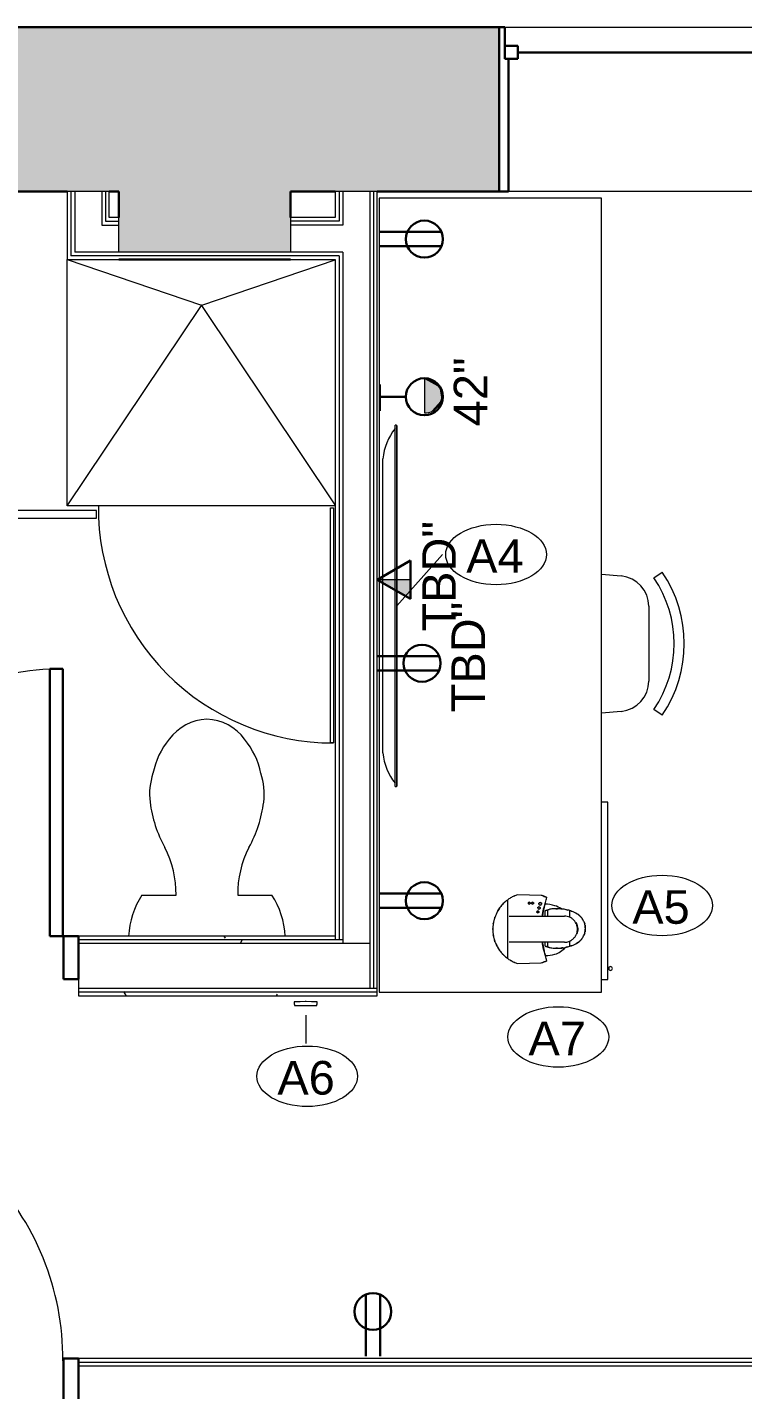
# Model space of a CAD drawing. Header units: inches. Extents: x -1176 to 1482, y -2527 to 978.
# Drawn here: x 876.9 to 972.7, y 406.5 to 589 of the extents above; entities that cross this region are included whole.
import ezdxf

# ---------------------------------------------------------------- set-up
doc = ezdxf.new("R2010")
doc.units = ezdxf.units.IN
doc.header["$MEASUREMENT"] = 0
for name, color, linetype, lineweight in [('A-ANNO-NOTE', 131, 'Continuous', 40), ('A-DETL-GENF', 92, 'Continuous', 9), ('A-DOOR', 31, 'Continuous', 18), ('A-DOOR-FRAM', 31, 'Continuous', 30), ('A-GLAZ', 151, 'Continuous', 18), ('A-GLAZ-CURT', 52, 'Continuous', 9), ('A-WALL', 113, 'Continuous', 18), ('A-WALL-PATT', 111, 'Continuous', 18), ('I-FURN', 30, 'Continuous', 9), ('I-WALL', 2, 'Continuous', 18), ('P-SANR-FIXT', 6, 'Continuous', 9), ('Q-CASE', 31, 'Continuous', 9), ('Q-SPCQ', 91, 'Continuous', 9), ('Q-SPCQ-IDEN', 132, 'Continuous', 9)]:
    doc.layers.add(name, color=color, linetype=linetype, lineweight=lineweight)
doc.styles.add('Arial', font='arial.ttf', dxfattribs={"height": 4.5})
doc.styles.add('Swis721 Lt BT', font='swissl.ttf', dxfattribs={"height": 4.5})
pattern_1 = [(0, (0, 0), (15.36, 3.84), [0.634, -10.886, 0.634, -10.886, -61.44]), (0, (0, 0), (15.36, 3.84), [-23.04, 0.634, -22.406, 0.634, -10.886, -26.88]), (0, (0, 0), (15.36, 3.84), [-57.6, 0.634, -7.046, 0.634, -18.566]), (120, (5.76, 1.92), (-11.005538, 11.38215), [0.634, -10.886, 0.634, -10.886, -61.44]), (120, (5.76, 1.92), (-11.005538, 11.38215), [-23.04, 0.634, -22.406, 0.634, -10.886, -26.88]), (120, (5.76, 1.92), (-11.005538, 11.38215), [-57.6, 0.634, -7.046, 0.634, -18.566]), (240, (7.68, 9.6), (-4.354462, -15.22215), [0.634, -10.886, 0.634, -10.886, -61.44]), (240, (7.68, 9.6), (-4.354462, -15.22215), [-23.04, 0.634, -22.406, 0.634, -10.886, -26.88]), (240, (7.68, 9.6), (-4.354462, -15.22215), [-57.6, 0.634, -7.046, 0.634, -18.566])]

# ---------------------------------------------------------------- blocks, each defined once
blk = doc.blocks.new('Double Hung - side window 4_ X 6_ 3_ H-6086068-3rd Floor Power _ Signal')
at = {"layer": 'A-GLAZ', "color": 8, "lineweight": 30}
for p, q in [((-18.75, 11), (-18, 11)), ((-18, 6.75), (-18, 11)), ((18, 6.75), (18, 11)), ((18.75, 11), (18, 11)), ((-18, 8.5), (-18, 6.75)), ((-18, 8.5), (-16.25, 8.5)), ((-16.25, 8.5), (-16.25, 6.75)), ((-16.25, 7.625), (16.25, 7.625)), ((16.25, 8.5), (16.25, 6.75)), ((18, 8.5), (16.25, 8.5)), ((18, 8.5), (18, 6.75)), ((-18, 6.75), (-16.25, 6.75)), ((-18, 6.75), (-17.5, 6.75)), ((-17.5, -11), (-17.5, 6.75)), ((18, 6.75), (16.25, 6.75)), ((17.5, 6.75), (18, 6.75)), ((17.5, 6.75), (17.5, -11)), ((-17.5, -11), (-18.75, -11)), ((17.5, -11), (18.75, -11))]:
    blk.add_line(p, q, dxfattribs=at)
blk = doc.blocks.new('Single Flush - D2 3_ X 8_-8439575-3rd Floor Power _ Signal')
at = {"layer": 'A-DOOR', "lineweight": 30}
for p, q in [((16.15625, 39.8125), (16.15625, 4)), ((17.90625, 39.8125), (16.15625, 39.8125)), ((17.90625, 4), (17.90625, 39.8125)), ((16.15625, 4), (17.90625, 4))]:
    blk.add_line(p, q, dxfattribs=at)
at = {"layer": 'A-DOOR', "lineweight": 9}
blk.add_arc((17.90625, 4), 35.8125, 90, 180.5, dxfattribs=at)
at = {"layer": 'A-DOOR-FRAM'}
for p, q in [((-20, -1.75), (-20, 4)), ((-20, 4), (-18, 4)), ((-18, -1.75), (-18, 4)), ((18.000004, -1.75), (18.000004, 4)), ((18.000004, 4), (20.000004, 4)), ((20.000004, -1.75), (20.000004, 4)), ((-20, -1.75), (-18, -1.75)), ((18.000004, -1.75), (20.000004, -1.75))]:
    blk.add_line(p, q, dxfattribs=at)
blk = doc.blocks.new('P-Toilet-Floor-3D - Floor Mount-7330915-3rd Floor Power _ Signal')
at = {"layer": 'P-SANR-FIXT'}
for p, q in [((-8.7, 8.31), (-4.13, 8.31)), ((4.13, 8.31), (8.7, 8.31))]:
    blk.add_line(p, q, dxfattribs=at)
for centre, radius, start, end in [((0.18, 25.42), 6.45, 91.5969, 144.1622), ((-0.18, 25.42), 6.45, 35.8378, 88.4031), ((2.68, 22.72), 10.08, 140.0681, 169.0843), ((-2.68, 22.72), 10.08, 10.9157, 39.9319), ((0.88, 21.86), 8.56, 161.1064, 187.2133), ((-0.88, 21.86), 8.56, 352.7867, 18.8936), ((9.41, 22.94), 17.16, 187.2133, 208.7603), ((-9.41, 22.94), 17.16, 331.2397, 352.7867), ((-17.85, 8.46), 13.72, 359.3911, 27.0003), ((17.85, 8.46), 13.72, 152.9997, 180.6089), ((0.69, 2.25), 11.19, 147.1473, 177.0796), ((-0.69, 2.25), 11.19, 2.9204, 32.8527)]:
    blk.add_arc(centre, radius, start, end, dxfattribs=at)
blk = doc.blocks.new('A-Flat_Screen_TV - OLED 55BGP 55_-4747240-3rd Floor Power _ Signal')
at = {"layer": 'Q-SPCQ'}
for p, q in [((-24.2, 0.19), (24.2, 0.19)), ((-24.2, 0.19), (-24.2, 0)), ((24.2, 0), (-24.2, 0)), ((-24.14, 0), (-24.14, -0.06)), ((-19.7, 1.81), (19.7, 1.81)), ((24.14, -0.06), (24.14, 0)), ((24.2, 0), (24.2, 0.19)), ((24.14, -0.06), (-24.14, -0.06))]:
    blk.add_line(p, q, dxfattribs=at)
for centre, start, end in [((-19.1, -5.58), 94.6372, 128.9656), ((19.1, -5.58), 51.0344, 85.3628)]:
    blk.add_arc(centre, 7.41, start, end, dxfattribs=at)
blk = doc.blocks.new('F-Chairs - Side 01-V30-3rd Floor Power _ Signal')
at = {"layer": 'I-FURN'}
for p, q in [((-9.07, 9.03), (-9.29, 11.66)), ((9.29, 11.66), (9.07, 9.03)), ((-9.57, 3.52), (-8.8, 4.64)), ((5.02, 5.32), (-5.02, 5.32)), ((8.8, 4.64), (9.57, 3.52))]:
    blk.add_line(p, q, dxfattribs=at)
for centre, radius, start, end in [((-5.02, 9.38), 4.06, 184.9697, 270), ((5.02, 9.38), 4.06, 270, 355.0303), ((0, 17.51), 15.59, 235.6197, 304.3803), ((0, 17.51), 16.94, 235.6197, 304.3803)]:
    blk.add_arc(centre, radius, start, end, dxfattribs=at)
blk = doc.blocks.new('Single Flush - D1 3_ X 8_-8250001-3rd Floor Power _ Signal')
at = {"layer": 'A-DOOR', "lineweight": 30}
for p, q in [((16.15625, -2.8125), (17.90625, -2.8125)), ((16.15625, -38.625), (16.15625, -2.8125)), ((17.90625, -2.8125), (17.90625, -38.625)), ((17.90625, -38.625), (16.15625, -38.625))]:
    blk.add_line(p, q, dxfattribs=at)
at = {"layer": 'A-DOOR', "lineweight": 9}
blk.add_arc((17.90625, -2.8125), 35.8125, 179.5, 270, dxfattribs=at)
at = {"layer": 'A-DOOR-FRAM'}
for p, q in [((-20, 2.9375), (-20, -2.8125)), ((-20, 2.9375), (-18, 2.9375)), ((-18, 2.9375), (-18, -2.8125)), ((18.000004, 2.9375), (18.000004, -2.8125)), ((18.000004, 2.9375), (20.000004, 2.9375)), ((20.000004, 2.9375), (20.000004, -2.8125)), ((-20, -2.8125), (-18, -2.8125)), ((18.000004, -2.8125), (20.000004, -2.8125))]:
    blk.add_line(p, q, dxfattribs=at)
blk = doc.blocks.new('Desk59 - Desk-7130532-3rd Floor Power _ Signal')
at = {"layer": 'Q-CASE'}
for p, q in [((2370.76, 478.31), (2264.41, 478.31)), ((2264.41, 478.31), (2264.41, 448.5)), ((2370.76, 448.5), (2370.76, 478.31)), ((2264.41, 448.5), (2370.76, 448.5))]:
    blk.add_line(p, q, dxfattribs=at)
blk = doc.blocks.new('A-UC Refrigerator - A-UC Refrigerator-V52-3rd Floor Power _ Signal')
at = {"layer": 'Q-SPCQ'}
for p, q in [((-11.87, -16.92), (-11.87, -17.75)), ((-11.87, -17.75), (11.88, -17.75)), ((-10.5, -17.75), (-10.5, -17.91)), ((-10.5, -17.75), (-10.5, -17.91)), ((-10.25, -17.93), (-10.25, -17.75)), ((-10.25, -17.93), (-10.25, -17.75)), ((11.88, -17.75), (11.88, -16.92))]:
    blk.add_line(p, q, dxfattribs=at)
for start, end in [(90, 270), (270, 90)]:
    blk.add_arc((-10.39, -18.13), 0.25, start, end, dxfattribs=at)
blk = doc.blocks.new('HVAC_Other_LK-Systems_Room-Thermostat-S1-Dti-24V-NO - Room Thermostat S1 Dti 24V NO-V57-3rd Floor Power _ Signal')
at = {"layer": 'A-DETL-GENF'}
for p, q in [((-1.55, 0.12), (-1.55, -0.05)), ((-1.48, 0.12), (-1.55, 0.12)), ((-1.48, 0.12), (-1.55, 0.12)), ((-1.55, 0.12), (-1.55, -0.23)), ((-1.48, 0.28), (-1.48, 0.12)), ((1.48, 0.28), (-1.48, 0.28)), ((1.48, 0.28), (-1.48, 0.28)), ((-1.48, 0.28), (-1.48, 0.12)), ((1.48, 0.12), (1.48, 0.28)), ((1.48, 0.12), (1.48, 0.28)), ((1.55, 0.12), (1.48, 0.12)), ((1.55, 0.12), (1.48, 0.12)), ((1.55, -0.23), (1.55, 0.12)), ((1.55, -0.23), (1.55, 0.12)), ((-1.55, -0.05), (-1.55, -0.23)), ((-1.55, -0.23), (-0.76, -0.25)), ((-1.55, -0.23), (-0.76, -0.25)), ((-0.76, -0.25), (0, -0.26)), ((-0.76, -0.25), (-0.06, -0.26)), ((-0.06, -0.26), (-0.06, -0.3)), ((-0.06, -0.3), (0.06, -0.3)), ((-0.06, -0.3), (0.06, -0.3)), ((0, -0.26), (0.76, -0.25)), ((0.06, -0.26), (0.76, -0.25)), ((0.06, -0.3), (0.06, -0.26)), ((0.06, -0.3), (0.06, -0.26)), ((0.76, -0.25), (1.55, -0.23)), ((0.76, -0.25), (1.55, -0.23))]:
    blk.add_line(p, q, dxfattribs=at)
blk = doc.blocks.new('System Panel - Glazed-7340334-3rd Floor Power _ Signal')
at = {"layer": 'A-GLAZ-CURT', "lineweight": 18}
for p, q in [((27.46875, -0.75), (-27.46875, -0.75)), ((-27.46875, -0.75), (-27.46875, -1.75)), ((-27.46875, -1.75), (27.46875, -1.75)), ((27.46875, -1.75), (27.46875, -0.75))]:
    blk.add_line(p, q, dxfattribs=at)
blk = doc.blocks.new('CW-Single Glass Door - Type 1-7840970-3rd Floor Power _ Signal')
at = {"layer": 'A-DOOR'}
for p, q in [((-15.75, 31.875), (-15.375, 31.875)), ((-15.75, 0.375), (-15.75, 31.875)), ((-15.375, 31.875), (-15.375, 0.375)), ((-15.375, 0.375), (-15.75, 0.375))]:
    blk.add_line(p, q, dxfattribs=at)
at = {"layer": 'A-DOOR', "lineweight": 9}
blk.add_arc((-15.75, 0.375), 31.5, 359.5, 90, dxfattribs=at)
blk = doc.blocks.new('Keurig_Coffee_Maker_18764 - Keurig_Coffee_Maker_18764-7512143-3rd Floor Power _ Signal')
at = {"layer": 'Q-SPCQ'}
for p, q in [((-0.05, 6.52), (0, 6.52)), ((-0.05, 6.52), (0, 6.52)), ((2.53, 5.79), (2.55, 5.79)), ((3.9, 4.57), (-3.9, 4.57)), ((-1.75, -3.08), (-1.75, 4.31)), ((1.75, 4.31), (1.75, -3.08)), ((-1.75, -0.79), (-2.38, -0.79)), ((-1.75, -0.47), (-2.24, -0.47)), ((2.42, -0.47), (1.75, -0.47)), ((2.56, -0.79), (1.75, -0.79)), ((-2.29, -3.82), (-1.56, -3.82)), ((-0.6, -4.72), (-0.61, -4.75)), ((-0.6, -4.72), (-0.61, -4.75)), ((-0.6, -4.72), (-0.61, -4.75)), ((-0.61, -4.75), (-0.53, -4.77)), ((-0.53, -4.77), (-0.61, -4.75)), ((-0.61, -4.75), (-0.53, -4.77)), ((-0.53, -4.77), (-0.61, -4.75)), ((-0.61, -4.75), (-0.53, -4.77)), ((-0.53, -4.77), (-0.61, -4.75)), ((-0.6, -4.72), (-0.52, -4.74)), ((-0.52, -4.74), (-0.6, -4.72)), ((-0.6, -4.72), (-0.52, -4.74)), ((-0.52, -4.74), (-0.6, -4.72)), ((-0.6, -4.72), (-0.52, -4.74)), ((-0.52, -4.74), (-0.6, -4.72)), ((-0.53, -4.77), (-0.52, -4.74)), ((-0.53, -4.77), (-0.52, -4.74)), ((-0.53, -4.77), (-0.52, -4.74)), ((-0.51, -4.75), (-0.43, -4.77)), ((-0.51, -4.75), (-0.51, -4.78)), ((-0.43, -4.8), (-0.51, -4.78)), ((-0.43, -4.77), (-0.35, -4.79)), ((-0.43, -4.8), (-0.43, -4.77)), ((-0.36, -4.82), (-0.43, -4.8)), ((-0.35, -4.79), (-0.36, -4.82)), ((-0.3, -4.8), (-0.31, -4.83)), ((-0.11, -4.85), (-0.31, -4.83)), ((-0.3, -4.8), (-0.11, -4.82)), ((-0.11, -4.82), (-0.11, -4.85)), ((-0.04, -4.82), (0.03, -4.82)), ((-0.04, -4.82), (-0.04, -4.86)), ((0.03, -4.85), (-0.04, -4.86)), ((0.03, -4.82), (0.12, -4.82)), ((0.12, -4.82), (0.03, -4.82)), ((0.03, -4.85), (0.03, -4.82)), ((0.03, -4.85), (0.13, -4.85)), ((0.13, -4.85), (0.03, -4.85)), ((0.12, -4.82), (0.2, -4.81)), ((0.12, -4.82), (0.13, -4.85)), ((0.2, -4.84), (0.13, -4.85)), ((0.2, -4.81), (0.2, -4.84)), ((0.27, -4.8), (0.3, -4.8)), ((0.28, -4.83), (0.27, -4.8)), ((0.44, -4.8), (0.28, -4.83)), ((0.34, -4.79), (0.43, -4.77)), ((0.43, -4.77), (0.49, -4.75)), ((0.44, -4.77), (0.45, -4.8)), ((0.5, -4.78), (0.44, -4.8)), ((0.44, -4.8), (0.44, -4.8)), ((0.44, -4.8), (0.44, -4.8)), ((0.49, -4.75), (0.46, -4.76)), ((0.46, -4.76), (0.52, -4.75)), ((0.46, -4.76), (0.47, -4.79)), ((0.52, -4.78), (0.47, -4.79)), ((0.47, -4.79), (0.5, -4.78)), ((0.5, -4.78), (0.49, -4.75)), ((0.49, -4.75), (0.49, -4.75)), ((0.49, -4.75), (0.5, -4.78)), ((0.49, -4.75), (0.5, -4.78)), ((0.51, -4.78), (0.5, -4.75)), ((0.5, -4.78), (0.5, -4.78)), ((0.52, -4.75), (0.52, -4.78)), ((0.57, -4.73), (0.64, -4.7)), ((0.57, -4.73), (0.58, -4.76)), ((0.65, -4.73), (0.58, -4.76)), ((0.65, -4.73), (0.64, -4.7)), ((0.74, -4.66), (0.7, -4.68)), ((0.7, -4.68), (0.74, -4.66)), ((0.7, -4.68), (0.71, -4.71)), ((0.76, -4.68), (0.71, -4.71)), ((0.71, -4.71), (0.75, -4.69)), ((0.74, -4.66), (0.89, -4.58)), ((0.9, -4.61), (0.76, -4.68)), ((0.89, -4.58), (0.91, -4.61)), ((0.89, -4.58), (0.9, -4.61)), ((1.56, -3.82), (2.47, -3.82))]:
    blk.add_line(p, q, dxfattribs=at)
at = {"layer": 'Q-SPCQ', "flags": 128}
for points in [[(-4.6, 3.21), (-4.56, 1.59), (-4.52, 0.02)], [(4.52, 0.02), (4.56, 1.59), (4.6, 3.21)]]:
    blk.add_lwpolyline(points, dxfattribs=at)
at = {"layer": 'Q-SPCQ'}
for centre, radius, start, end in [((-0.02, 1.68), 4.83, 119.9276, 120.3408), ((-0.02, 1.68), 4.83, 138.9543, 140.6017), ((-0.02, 1.68), 4.83, 129.4657, 131.8361), ((2.3, 0.48), 0.125, 90, 270), ((2.3, 0.48), 0.125, 270, 90), ((2.84, 0.34), 0.156, 90, 270), ((2.84, 0.34), 0.156, 270, 90), ((3.4, 0.17), 0.187, 90, 270), ((3.48, 1.64), 0.125, 90, 270), ((3.48, 1.19), 0.125, 90, 270), ((3.4, 0.17), 0.187, 270, 90), ((3.48, 1.64), 0.125, 270, 90), ((3.48, 1.19), 0.125, 270, 90), ((0, -12.51), 12.51, 102.8073, 107.2197), ((-0.11, -0.74), 3.42, 176.0368, 197.9749), ((0, -12.51), 12.51, 98.075, 106.2405), ((-0.11, -0.74), 3.42, 197.9749, 226.7849), ((0, -12.51), 12.51, 98.0513, 100.9739), ((0, -12.51), 12.51, 74.5721, 81.9211), ((-0.11, -0.74), 3.42, 326.0184, 342.0251), ((-1.51, -0.29), 4.88, 342.0251, 357.9266)]:
    blk.add_arc(centre, radius, start, end, dxfattribs=at)
for points, knots in [([(-0.05, 6.52), (-0.17, 6.51), (-0.34, 6.51), (-0.57, 6.49), (-0.74, 6.47), (-0.9, 6.44), (-1.07, 6.41), (-1.22, 6.37), (-1.38, 6.32), (-1.53, 6.28), (-1.68, 6.23), (-1.82, 6.17), (-2.01, 6.09), (-2.25, 5.98), (-2.6, 5.78), (-3.02, 5.49), (-3.49, 5.07), (-3.77, 4.75), (-3.9, 4.57)], [0, 0, 0, 0, 0.071429, 0.107143, 0.142857, 0.178571, 0.214286, 0.25, 0.285714, 0.321429, 0.357143, 0.392857, 0.428571, 0.5, 0.571429, 0.714286, 0.857143, 1, 1, 1, 1]), ([(-2.92, 5.56), (-2.89, 5.58), (-2.83, 5.62), (-2.76, 5.67), (-2.72, 5.7)], [0.31217337, 0.31217337, 0.31217337, 0.31217337, 0.33333333, 0.36744629, 0.36744629, 0.36744629, 0.36744629]), ([(-2.71, 5.7), (-2.75, 5.67), (-2.82, 5.63), (-2.89, 5.58), (-2.91, 5.56)], [0.45011637, 0.45011637, 0.45011637, 0.45011637, 0.5, 0.53251443, 0.53251443, 0.53251443, 0.53251443]), ([(-2.1, 6.05), (-2.13, 6.04), (-2.2, 6), (-2.28, 5.96), (-2.32, 5.94)], [0.21472031, 0.21472031, 0.21472031, 0.21472031, 0.25, 0.2976691, 0.2976691, 0.2976691, 0.2976691]), ([(-1.68, 6.23), (-1.62, 6.25), (-1.55, 6.27), (-1.48, 6.3), (-1.45, 6.3)], [0.62860412, 0.62860412, 0.62860412, 0.62860412, 0.66666667, 0.6809642, 0.6809642, 0.6809642, 0.6809642]), ([(-0.95, 6.43), (-0.9, 6.44), (-0.84, 6.45), (-0.78, 6.46), (-0.77, 6.46)], [0.7967468, 0.7967468, 0.7967468, 0.7967468, 0.83333333, 0.8389164, 0.8389164, 0.8389164, 0.8389164]), ([(2.29, 5.93), (2.15, 6), (1.95, 6.1), (1.67, 6.21), (1.49, 6.28), (1.34, 6.32), (1.23, 6.35), (1.11, 6.38), (1, 6.41), (0.88, 6.43), (0.76, 6.45), (0.63, 6.47), (0.47, 6.49), (0.26, 6.51), (0.09, 6.52), (0, 6.52)], [0, 0, 0, 0, 0.2, 0.3, 0.4, 0.45, 0.5, 0.55, 0.6, 0.65, 0.7, 0.75, 0.8, 0.9, 1, 1, 1, 1]), ([(0.86, 6.44), (0.84, 6.44), (0.79, 6.45), (0.74, 6.46), (0.71, 6.46)], [0.6380075, 0.6380075, 0.6380075, 0.6380075, 0.66666667, 0.70124078, 0.70124078, 0.70124078, 0.70124078]), ([(0.71, 6.46), (0.74, 6.46), (0.79, 6.45), (0.84, 6.44), (0.86, 6.44)], [0.29875922, 0.29875922, 0.29875922, 0.29875922, 0.33333333, 0.3619925, 0.3619925, 0.3619925, 0.3619925]), ([(1.62, 6.23), (1.6, 6.23), (1.57, 6.25), (1.54, 6.26), (1.52, 6.26)], [0.30422338, 0.30422338, 0.30422338, 0.30422338, 0.33333333, 0.34939051, 0.34939051, 0.34939051, 0.34939051]), ([(1.52, 6.26), (1.54, 6.26), (1.57, 6.25), (1.6, 6.23), (1.62, 6.23)], [0.65060949, 0.65060949, 0.65060949, 0.65060949, 0.66666667, 0.69577662, 0.69577662, 0.69577662, 0.69577662]), ([(2.85, 5.59), (2.8, 5.62), (2.62, 5.75), (2.43, 5.85), (2.29, 5.93)], [0.8, 0.8, 0.8, 0.8, 0.85, 1, 1, 1, 1]), ([(-4.2, 4.12), (-4.2, 4.11), (-4.23, 4.06), (-4.26, 4), (-4.28, 3.96)], [0.4751172, 0.4751172, 0.4751172, 0.4751172, 0.5, 0.6286599, 0.6286599, 0.6286599, 0.6286599]), ([(-4.28, 3.96), (-4.26, 4), (-4.23, 4.06), (-4.2, 4.11), (-4.2, 4.12)], [0.3713401, 0.3713401, 0.3713401, 0.3713401, 0.5, 0.5248828, 0.5248828, 0.5248828, 0.5248828]), ([(-3.29, 5.25), (-3.33, 5.21), (-3.38, 5.16), (-3.43, 5.11), (-3.44, 5.1)], [0.69518211, 0.69518211, 0.69518211, 0.69518211, 0.75, 0.76572997, 0.76572997, 0.76572997, 0.76572997]), ([(-3.44, 5.1), (-3.43, 5.11), (-3.38, 5.16), (-3.33, 5.21), (-3.29, 5.25)], [0.1564995, 0.1564995, 0.1564995, 0.1564995, 0.16666667, 0.20361514, 0.20361514, 0.20361514, 0.20361514]), ([(3.39, 5.15), (3.3, 5.23), (3.18, 5.34), (3.06, 5.44), (3.04, 5.45)], [0.585474, 0.585474, 0.585474, 0.585474, 0.7, 0.7283145, 0.7283145, 0.7283145, 0.7283145]), ([(3.04, 5.45), (3.15, 5.37), (3.27, 5.27), (3.38, 5.16), (3.39, 5.15)], [0.2716855, 0.2716855, 0.2716855, 0.2716855, 0.4, 0.414526, 0.414526, 0.414526, 0.414526]), ([(3.85, 4.63), (3.84, 4.65), (3.75, 4.77), (3.65, 4.88), (3.56, 4.97)], [0.3739159, 0.3739159, 0.3739159, 0.3739159, 0.4, 0.5097654, 0.5097654, 0.5097654, 0.5097654]), ([(2.3, 0.35), (2.3, 0.35), (2.28, 0.36), (2.27, 0.36), (2.26, 0.36), (2.24, 0.37), (2.23, 0.38), (2.22, 0.39), (2.21, 0.4), (2.19, 0.42), (2.18, 0.46), (2.18, 0.5), (2.19, 0.54), (2.2, 0.55), (2.22, 0.57), (2.23, 0.58), (2.26, 0.6), (2.28, 0.6), (2.3, 0.6)], [0, 0, 0, 0, 0.055556, 0.083333, 0.111111, 0.166667, 0.194444, 0.222222, 0.277778, 0.333333, 0.444444, 0.583333, 0.652778, 0.722222, 0.756944, 0.791667, 0.861111, 1, 1, 1, 1]), ([(2.3, 0.6), (2.31, 0.6), (2.33, 0.6), (2.35, 0.6), (2.36, 0.59), (2.38, 0.58), (2.39, 0.57), (2.4, 0.56), (2.42, 0.53), (2.43, 0.5), (2.43, 0.46), (2.42, 0.42), (2.4, 0.4), (2.39, 0.39), (2.38, 0.38), (2.35, 0.36), (2.32, 0.35), (2.3, 0.35)], [0, 0, 0, 0, 0.055556, 0.111111, 0.166667, 0.194444, 0.222222, 0.277778, 0.333333, 0.444444, 0.583333, 0.652778, 0.722222, 0.756944, 0.791667, 0.861111, 1, 1, 1, 1]), ([(2.79, 0.19), (2.78, 0.19), (2.77, 0.2), (2.75, 0.21), (2.74, 0.22), (2.72, 0.24), (2.7, 0.27), (2.68, 0.31), (2.69, 0.36), (2.7, 0.41), (2.72, 0.43), (2.73, 0.44), (2.74, 0.45), (2.74, 0.45)], [0.1111111, 0.1111111, 0.1111111, 0.1111111, 0.1666667, 0.1944444, 0.2222222, 0.2777778, 0.3333333, 0.4444444, 0.5833333, 0.6527778, 0.7222222, 0.7569444, 0.7777778, 0.7777778, 0.7777778, 0.7777778]), ([(2.84, 0.49), (2.85, 0.49), (2.87, 0.49), (2.88, 0.49), (2.9, 0.48), (2.92, 0.47), (2.93, 0.46), (2.95, 0.45), (2.96, 0.43), (2.98, 0.4), (3, 0.36), (3, 0.31), (2.99, 0.27), (2.98, 0.26), (2.98, 0.26)], [0, 0, 0, 0, 0.0555556, 0.0833333, 0.1111111, 0.1666667, 0.1944444, 0.2222222, 0.2777778, 0.3333333, 0.4444444, 0.5833333, 0.6527778, 0.6666667, 0.6666667, 0.6666667, 0.6666667]), ([(2.94, 0.22), (2.94, 0.22), (2.94, 0.21), (2.93, 0.2), (2.9, 0.19), (2.88, 0.18), (2.85, 0.18), (2.84, 0.18)], [0.7777778, 0.7777778, 0.7777778, 0.7777778, 0.7916667, 0.8263889, 0.8611111, 0.9305556, 1, 1, 1, 1]), ([(3.21, 0.17), (3.21, 0.19), (3.21, 0.21), (3.23, 0.25), (3.25, 0.28), (3.26, 0.3), (3.27, 0.31), (3.27, 0.31)], [0.5117541, 0.5117541, 0.5117541, 0.5117541, 0.5833333, 0.6527778, 0.7222222, 0.7569444, 0.7777778, 0.7777778, 0.7777778, 0.7777778]), ([(3.48, 1.51), (3.47, 1.51), (3.46, 1.51), (3.44, 1.52), (3.42, 1.53), (3.4, 1.54), (3.39, 1.56), (3.37, 1.58), (3.36, 1.61), (3.36, 1.64), (3.36, 1.66)], [0, 0, 0, 0, 0.0555556, 0.1111111, 0.1666667, 0.2222222, 0.2777778, 0.3333333, 0.4444444, 0.5555556, 0.5555556, 0.5555556, 0.5555556]), ([(3.48, 1.06), (3.47, 1.06), (3.46, 1.06), (3.44, 1.07), (3.42, 1.08), (3.4, 1.09), (3.39, 1.11), (3.37, 1.13), (3.36, 1.17), (3.36, 1.21), (3.37, 1.24), (3.38, 1.27), (3.4, 1.29), (3.44, 1.31), (3.46, 1.31), (3.48, 1.31)], [0, 0, 0, 0, 0.055556, 0.111111, 0.166667, 0.222222, 0.277778, 0.333333, 0.444444, 0.583333, 0.652778, 0.722222, 0.791667, 0.861111, 1, 1, 1, 1]), ([(3.4, 1.73), (3.4, 1.73), (3.41, 1.74), (3.44, 1.75), (3.46, 1.76), (3.48, 1.76)], [0.7777778, 0.7777778, 0.7777778, 0.7777778, 0.7916667, 0.8611111, 1, 1, 1, 1]), ([(3.4, 0.36), (3.41, 0.36), (3.43, 0.35), (3.45, 0.35), (3.46, 0.35), (3.46, 0.34)], [0, 0, 0, 0, 0.0555556, 0.0833333, 0.1111111, 0.1111111, 0.1111111, 0.1111111]), ([(3.61, 1.66), (3.61, 1.64), (3.61, 1.61), (3.59, 1.58), (3.58, 1.56), (3.56, 1.54), (3.53, 1.52), (3.5, 1.51), (3.48, 1.51)], [0.4444444, 0.4444444, 0.4444444, 0.4444444, 0.5833333, 0.6527778, 0.7222222, 0.7916667, 0.8611111, 1, 1, 1, 1]), ([(3.61, 1.21), (3.61, 1.19), (3.61, 1.16), (3.59, 1.13), (3.58, 1.11), (3.57, 1.1), (3.56, 1.09), (3.53, 1.07), (3.5, 1.06), (3.48, 1.06)], [0.4444444, 0.4444444, 0.4444444, 0.4444444, 0.5833333, 0.6527778, 0.7222222, 0.7569444, 0.7916667, 0.8611111, 1, 1, 1, 1]), ([(3.58, 0.2), (3.59, 0.17), (3.59, 0.13), (3.57, 0.08), (3.55, 0.06), (3.53, 0.04), (3.51, 0.02), (3.5, 0.01), (3.5, 0.01)], [0.4444444, 0.4444444, 0.4444444, 0.4444444, 0.5833333, 0.6527778, 0.7222222, 0.7569444, 0.7916667, 0.8262277, 0.8262277, 0.8262277, 0.8262277]), ([(3.52, 0.31), (3.53, 0.3), (3.54, 0.29), (3.56, 0.26), (3.57, 0.24), (3.58, 0.23)], [0.2222222, 0.2222222, 0.2222222, 0.2222222, 0.2777778, 0.3333333, 0.3930826, 0.3930826, 0.3930826, 0.3930826]), ([(-2.94, -0.35), (-2.62, -0.27), (-2.22, -0.19), (-1.82, -0.13), (-1.75, -0.12)], [0, 0, 0, 0, 0.1666667, 0.2038689, 0.2038689, 0.2038689, 0.2038689]), ([(-1.86, -0.14), (-1.93, -0.15), (-2.29, -0.21), (-2.65, -0.28), (-2.94, -0.35)], [0.8149712, 0.8149712, 0.8149712, 0.8149712, 0.85, 1, 1, 1, 1]), ([(-2.4, -0.85), (-2.39, -0.83), (-2.38, -0.79), (-2.36, -0.74), (-2.34, -0.7), (-2.34, -0.68), (-2.33, -0.67)], [0, 0, 0, 0, 0.0555556, 0.1111111, 0.1388889, 0.1661222, 0.1661222, 0.1661222, 0.1661222]), ([(-2.24, -0.47), (-2.24, -0.47), (-2.24, -0.47), (-2.24, -0.48), (-2.25, -0.49), (-2.26, -0.51), (-2.27, -0.53), (-2.28, -0.55), (-2.29, -0.57), (-2.29, -0.58), (-2.3, -0.6), (-2.31, -0.62), (-2.33, -0.66), (-2.35, -0.72), (-2.37, -0.76), (-2.38, -0.79)], [0.5262054, 0.5262054, 0.5262054, 0.5262054, 0.5555556, 0.6111111, 0.6388889, 0.6666667, 0.7083333, 0.75, 0.7708333, 0.78125, 0.7916667, 0.8333333, 0.875, 0.9166667, 1, 1, 1, 1]), ([(1.75, -0.12), (1.82, -0.13), (2.22, -0.19), (2.62, -0.27), (2.94, -0.35)], [0.7961218, 0.7961218, 0.7961218, 0.7961218, 0.8333333, 1, 1, 1, 1]), ([(2.56, -0.79), (2.56, -0.77), (2.54, -0.73), (2.52, -0.68), (2.51, -0.65), (2.49, -0.62), (2.48, -0.6), (2.47, -0.58), (2.46, -0.56), (2.46, -0.54), (2.45, -0.52), (2.44, -0.51), (2.43, -0.49), (2.43, -0.48), (2.42, -0.47), (2.42, -0.47), (2.42, -0.47)], [0, 0, 0, 0, 0.0555556, 0.1111111, 0.1388889, 0.1666667, 0.1944444, 0.2222222, 0.25, 0.2777778, 0.3055556, 0.3333333, 0.3611111, 0.3888889, 0.4444444, 0.4737946, 0.4737946, 0.4737946, 0.4737946]), ([(2.52, -0.67), (2.52, -0.68), (2.53, -0.7), (2.54, -0.74), (2.56, -0.79), (2.58, -0.83), (2.58, -0.85)], [0.8338778, 0.8338778, 0.8338778, 0.8338778, 0.8611111, 0.8888889, 0.9444444, 1, 1, 1, 1]), ([(3.4, -0.02), (3.39, -0.02), (3.37, -0.02), (3.35, -0.01), (3.34, -0.01), (3.33, -0.01)], [0, 0, 0, 0, 0.0555556, 0.0833333, 0.1111111, 0.1111111, 0.1111111, 0.1111111]), ([(3.44, -0.01), (3.44, -0.01), (3.43, -0.02), (3.41, -0.02), (3.4, -0.02)], [0.92827136, 0.92827136, 0.92827136, 0.92827136, 0.93055556, 1, 1, 1, 1]), ([(-2.38, -3.52), (-2.39, -3.45), (-2.41, -3.36), (-2.44, -3.27), (-2.44, -3.26)], [0.3370694, 0.3370694, 0.3370694, 0.3370694, 0.4, 0.41654848, 0.41654848, 0.41654848, 0.41654848]), ([(-1.75, -3.08), (-1.75, -3.18), (-1.73, -3.38), (-1.66, -3.67), (-1.55, -3.9), (-1.45, -4.07), (-1.36, -4.19), (-1.26, -4.3), (-1.14, -4.4), (-1.02, -4.5), (-0.9, -4.58), (-0.76, -4.65), (-0.62, -4.72), (-0.47, -4.77), (-0.3, -4.8), (-0.12, -4.83), (0.08, -4.83), (0.28, -4.81), (0.47, -4.77), (0.65, -4.7), (0.83, -4.62), (0.99, -4.52), (1.15, -4.4), (1.28, -4.27), (1.4, -4.13), (1.51, -3.97), (1.62, -3.75), (1.72, -3.46), (1.75, -3.21), (1.75, -3.08)], [0, 0, 0, 0, 0.055556, 0.111111, 0.166667, 0.194444, 0.222222, 0.25, 0.277778, 0.305556, 0.333333, 0.361111, 0.388889, 0.416667, 0.444444, 0.479167, 0.513889, 0.548611, 0.583333, 0.618056, 0.652778, 0.6875, 0.722222, 0.756944, 0.791667, 0.826389, 0.861111, 0.930556, 1, 1, 1, 1]), ([(2.72, -2.59), (2.72, -2.6), (2.71, -2.69), (2.71, -2.78), (2.7, -2.86)], [0.38887206, 0.38887206, 0.38887206, 0.38887206, 0.4, 0.46606846, 0.46606846, 0.46606846, 0.46606846]), ([(-2.21, -4.05), (-2.22, -4.03), (-2.23, -3.98), (-2.25, -3.94), (-2.25, -3.93)], [0.17849533, 0.17849533, 0.17849533, 0.17849533, 0.2, 0.21629659, 0.21629659, 0.21629659, 0.21629659]), ([(-1.37, -5.35), (-1.4, -5.33), (-1.51, -5.23), (-1.7, -5.03), (-1.84, -4.83), (-1.9, -4.72)], [0.2514335, 0.2514335, 0.2514335, 0.2514335, 0.3333333, 0.6666667, 1, 1, 1, 1]), ([(2.09, -4.72), (2.02, -4.83), (1.89, -5.03), (1.69, -5.23), (1.58, -5.33), (1.56, -5.35)], [0, 0, 0, 0, 0.3333333, 0.6666667, 0.7490333, 0.7490333, 0.7490333, 0.7490333]), ([(-0.54, -5.79), (-0.61, -5.77), (-0.72, -5.74), (-0.81, -5.69), (-0.84, -5.68)], [0.743068, 0.743068, 0.743068, 0.743068, 0.8333333, 0.8659614, 0.8659614, 0.8659614, 0.8659614]), ([(0.57, -5.83), (0.55, -5.83), (0.25, -5.89), (-0.07, -5.88), (-0.37, -5.83), (-0.39, -5.83)], [0.3169727, 0.3169727, 0.3169727, 0.3169727, 0.3333333, 0.6666667, 0.6832336, 0.6832336, 0.6832336, 0.6832336]), ([(1.02, -5.68), (1, -5.69), (0.9, -5.73), (0.8, -5.77), (0.72, -5.79)], [0.1342297, 0.1342297, 0.1342297, 0.1342297, 0.1666667, 0.2573673, 0.2573673, 0.2573673, 0.2573673])]:
    blk.add_open_spline(points, degree=3, knots=knots, dxfattribs=at)
for points in [[(-2.33, 5.93), (-2.26, 5.97), (-2.19, 6), (-2.12, 6.04)], [(-1.5, 6.29), (-1.55, 6.27), (-1.61, 6.25), (-1.66, 6.23)], [(-1.45, 6.3), (-1.46, 6.3), (-1.48, 6.29), (-1.5, 6.29)], [(-0.78, 6.46), (-0.84, 6.45), (-0.89, 6.44), (-0.94, 6.43)], [(0.08, 6.52), (0.05, 6.52), (0.03, 6.52), (0, 6.52)], [(0, 6.52), (0.03, 6.52), (0.05, 6.52), (0.08, 6.52)], [(2.29, 5.93), (2.48, 5.83), (2.67, 5.72), (2.85, 5.59)], [(3.9, 4.57), (3.75, 4.77), (3.43, 5.13), (2.89, 5.58), (2.49, 5.82), (2.29, 5.93)], [(-3.9, 4.57), (-4, 4.43), (-4.19, 4.15), (-4.43, 3.69), (-4.55, 3.38), (-4.6, 3.21)], [(3.57, 4.97), (3.67, 4.86), (3.76, 4.75), (3.85, 4.63)], [(4.6, 3.21), (4.55, 3.38), (4.43, 3.69), (4.19, 4.15), (4, 4.43), (3.9, 4.57)], [(-4.44, 3.63), (-4.45, 3.61), (-4.46, 3.59), (-4.47, 3.57)], [(-4.47, 3.57), (-4.46, 3.59), (-4.45, 3.61), (-4.44, 3.63)], [(4.47, 3.57), (4.46, 3.59), (4.45, 3.61), (4.45, 3.62)], [(4.45, 3.62), (4.45, 3.61), (4.46, 3.59), (4.47, 3.57)], [(-4.52, 0.02), (-4.48, -0.11), (-4.39, -0.36), (-4.29, -0.61), (-4.23, -0.74)], [(3.23, 0.08), (3.22, 0.1), (3.22, 0.12), (3.21, 0.14)], [(3.33, 0.34), (3.35, 0.35), (3.37, 0.36), (3.4, 0.36)], [(3.48, 1.76), (3.49, 1.76), (3.51, 1.76), (3.53, 1.75), (3.55, 1.74), (3.56, 1.73), (3.58, 1.72), (3.59, 1.7), (3.59, 1.7)], [(3.48, 1.31), (3.49, 1.31), (3.51, 1.31), (3.53, 1.31), (3.55, 1.3), (3.56, 1.28), (3.58, 1.27), (3.59, 1.26), (3.59, 1.25)], [(4.23, -0.74), (4.29, -0.61), (4.39, -0.36), (4.48, -0.11), (4.52, 0.02)], [(-4.44, -0.22), (-4.41, -0.31), (-4.34, -0.48), (-4.27, -0.65), (-4.23, -0.74)], [(-4.23, -0.74), (-4.27, -0.65), (-4.34, -0.48), (-4.41, -0.31), (-4.44, -0.22)], [(-4.23, -0.74), (-4.02, -0.66), (-3.59, -0.52), (-3.15, -0.4), (-2.94, -0.35)], [(-2.49, -1.24), (-2.53, -1.46), (-2.57, -1.89), (-2.56, -2.55), (-2.46, -3.2), (-2.36, -3.62), (-2.29, -3.82)], [(-2.38, -0.79), (-2.4, -0.86), (-2.45, -1.01), (-2.48, -1.17), (-2.49, -1.24)], [(-2.45, -1.05), (-2.44, -0.98), (-2.42, -0.92), (-2.4, -0.85)], [(-2.07, -0.17), (-1.98, -0.16), (-1.9, -0.15), (-1.81, -0.13)], [(2.94, -0.35), (2.58, -0.26), (2.22, -0.19), (1.86, -0.14)], [(1.9, -0.15), (2.25, -0.2), (2.59, -0.27), (2.94, -0.35)], [(2.47, -3.82), (2.54, -3.62), (2.65, -3.2), (2.74, -2.55), (2.75, -1.89), (2.71, -1.46), (2.68, -1.24)], [(2.68, -1.24), (2.67, -1.17), (2.63, -1.01), (2.59, -0.86), (2.56, -0.79)], [(2.58, -0.85), (2.6, -0.92), (2.62, -0.98), (2.64, -1.05)], [(2.94, -0.35), (3.15, -0.4), (3.59, -0.52), (4.02, -0.66), (4.23, -0.74)], [(4.23, -0.74), (4.27, -0.65), (4.34, -0.48), (4.41, -0.31), (4.44, -0.22)], [(4.44, -0.22), (4.41, -0.31), (4.34, -0.48), (4.27, -0.65), (4.23, -0.74)], [(-2.56, -2.15), (-2.56, -2.08), (-2.56, -2), (-2.55, -1.93)], [(-2.51, -2.85), (-2.52, -2.77), (-2.53, -2.68), (-2.54, -2.59)], [(2.62, -3.26), (2.6, -3.35), (2.58, -3.44), (2.56, -3.53)], [(2.74, -1.93), (2.74, -2), (2.74, -2.07), (2.74, -2.15)], [(-2.29, -3.82), (-2.24, -3.96), (-2.14, -4.23), (-2.02, -4.49), (-1.96, -4.62)], [(-1.96, -4.62), (-1.88, -4.77), (-1.7, -5.05), (-1.34, -5.4), (-0.91, -5.67), (-0.42, -5.84), (0.09, -5.9), (0.61, -5.84), (1.09, -5.67), (1.52, -5.4), (1.89, -5.05), (2.07, -4.77), (2.14, -4.62)], [(-1.9, -4.72), (-1.91, -4.71), (-1.93, -4.67), (-1.95, -4.63), (-1.96, -4.62)], [(-1.15, -5.51), (-1.19, -5.49), (-1.23, -5.46), (-1.27, -5.43)], [(1.45, -5.43), (1.41, -5.46), (1.37, -5.49), (1.33, -5.51)], [(2.14, -4.62), (2.13, -4.63), (2.12, -4.67), (2.1, -4.71), (2.09, -4.72)], [(2.14, -4.62), (2.21, -4.49), (2.33, -4.23), (2.43, -3.96), (2.47, -3.82)], [(2.44, -3.92), (2.42, -3.97), (2.41, -4.01), (2.39, -4.05)], [(-1, -5.6), (-1.05, -5.57), (-1.1, -5.54), (-1.15, -5.51)], [(1.33, -5.51), (1.28, -5.54), (1.24, -5.57), (1.19, -5.6)]]:
    blk.add_open_spline(points, degree=3, dxfattribs=at)
blk = doc.blocks.new('Shower Floor 2 - Shower Floor 2-8204221-3rd Floor Power _ Signal')
at = {"layer": 'P-SANR-FIXT'}
for p, q in [((-17.91, -33), (-17.91, 0)), ((-17.91, 0), (0.07, -6.12)), ((0.12, -6.12), (18, -0.03)), ((-17.91, -33), (0.07, -6.17)), ((0.09, -6.12), (0.07, -6.12)), ((0.09, -6.12), (0.07, -6.16)), ((0.12, -6.12), (0.07, -6.12)), ((0.07, -6.12), (0.07, -6.17)), ((0.07, -6.17), (0.12, -6.17)), ((0.09, -6.12), (0.12, -6.12)), ((0.09, -6.12), (0.12, -6.16)), ((0.12, -6.17), (0.12, -6.12)), ((18, -32.86), (0.12, -6.17)), ((18, -33), (-17.91, -33))]:
    blk.add_line(p, q, dxfattribs=at)
blk = doc.blocks.new('Appliance_Specialty Equipment Tag - Standard-3515593-3rd Floor Power _ Signal')
at = {"layer": 'Q-SPCQ-IDEN'}
blk.add_ellipse((-0.0499, 0.0037), major_axis=(-0.1406, 0), ratio=0.600473, dxfattribs=at)

msp = doc.modelspace()

# ---------------------------------------------------------------- hatches: boundary and pattern name
at = {"layer": 'A-ANNO-NOTE', "lineweight": 9}
for points in [[(930.16, 537.35), (930.16, 541.85), (930.08, 541.85)], [(930.16, 537.35), (930.08, 541.85), (930.08, 537.35)], [(931.16, 541.62), (930.79, 541.76), (930.16, 541.85)], [(930.79, 541.76), (930.56, 541.82), (930.16, 541.85)], [(932.09, 540.78), (931.16, 541.62), (930.16, 541.85)], [(932.37, 539.09), (932.09, 540.78), (930.16, 541.85)], [(930.16, 537.35), (930.94, 537.49), (930.16, 541.85)], [(930.94, 537.49), (932.37, 539.09), (930.16, 541.85)], [(931.69, 541.27), (931.63, 541.32), (931.16, 541.62)], [(932.09, 540.78), (931.69, 541.27), (931.16, 541.62)], [(932.09, 540.78), (932.05, 540.84), (931.69, 541.27)], [(932.35, 540.19), (932.3, 540.34), (932.09, 540.78)], [(932.3, 540.34), (932.24, 540.49), (932.09, 540.78)], [(932.41, 539.88), (932.35, 540.19), (932.09, 540.78)], [(932.37, 539.09), (932.41, 539.88), (932.09, 540.78)], [(930.94, 537.49), (932.09, 538.43), (932.37, 539.09)], [(930.94, 537.49), (931.69, 537.94), (932.09, 538.43)], [(932.09, 538.43), (932.32, 538.93), (932.37, 539.09)], [(932.09, 538.43), (932.24, 538.71), (932.32, 538.93)], [(932.37, 539.09), (932.42, 539.72), (932.41, 539.88)], [(932.37, 539.09), (932.42, 539.48), (932.42, 539.72)], [(930.16, 537.35), (930.56, 537.38), (930.94, 537.49)], [(930.56, 537.38), (930.64, 537.4), (930.94, 537.49)], [(930.94, 537.49), (931.16, 537.58), (931.63, 537.88)], [(931.16, 537.58), (931.37, 537.7), (931.63, 537.88)], [(931.69, 537.94), (931.8, 538.05), (932.05, 538.36)], [(928.24, 512.43), (928.24, 515.01), (923.77, 515.01)]]:
    msp.add_hatch(color=256, dxfattribs=at).paths.add_polyline_path(points, flags=0)
at = {"layer": 'A-WALL-PATT', "lineweight": 9}
h = msp.add_hatch(color=7, dxfattribs=at)
h.paths.add_polyline_path([(1202.81, 567.01), (1211.24, 567.01), (1211.24, 589.01), (1167.7, 589.01), (1167.7, 567.01), (1179.9, 567.01)], flags=0)
h.paths.add_polyline_path([(1130.2, 567.01), (1130.2, 589.01), (1068.64, 589.01), (1068.64, 567.01), (1111.17, 567.01)], flags=0)
h.paths.add_polyline_path([(1031.14, 567.01), (1031.14, 589.01), (977.59, 589.01), (977.59, 567.01)], flags=0)
h.paths.add_polyline_path([(940.09, 567.01), (940.09, 589.01), (874.54, 589.01), (874.54, 567.01), (927.89, 567.01)], flags=0)
h.paths.add_polyline_path([(836.25, 567.01), (837.04, 567.01), (837.04, 589.01), (783.49, 589.01), (783.49, 567.01), (824.79, 567.01)], flags=0)
h.paths.add_polyline_path([(744.61, 567.01), (745.99, 567.01), (745.99, 589.01), (682.43, 589.01), (682.43, 567.01), (721.7, 567.01)], flags=0)
h.paths.add_polyline_path([(644.93, 567.01), (644.93, 589.01), (576.53, 589.01), (576.53, 567.01), (607.14, 567.01)], flags=0)
h.paths.add_polyline_path([(539.03, 567.01), (539.03, 589.01), (480.78, 589.01), (480.78, 567.01), (515.5, 567.01)], flags=0)
msp.add_hatch(color=7, dxfattribs=at).paths.add_polyline_path([(904.98, 558.89), (912.15, 558.89), (912.15, 567.01), (889.15, 567.01), (889.15, 558.89), (893.52, 558.89)], flags=0)
h = msp.add_hatch(dxfattribs=at)
h.set_pattern_fill('FP_1', color=256, style=0, pattern_type=2)
h.set_pattern_definition(pattern_1)
h.paths.add_polyline_path([(918.15, 466.76), (918.15, 467.26), (883.74, 467.26), (883.74, 466.76), (904.98, 466.76)], flags=0)
h.paths.add_polyline_path([(836.25, 466.76), (843.74, 466.76), (843.74, 467.26), (808.49, 467.26), (808.49, 466.76), (813.34, 466.76)], flags=0)
h = msp.add_hatch(dxfattribs=at)
h.set_pattern_fill('FP_1', color=256, style=0, pattern_type=2)
h.set_pattern_definition(pattern_1)
h.paths.add_polyline_path([(919.15, 466.26), (919.15, 466.76), (883.74, 466.76), (883.74, 466.26), (904.98, 466.26)], flags=0)
h.paths.add_polyline_path([(843.74, 466.26), (843.74, 466.76), (807.99, 466.76), (807.99, 466.26), (836.25, 466.26)], flags=0)
h = msp.add_hatch(dxfattribs=at)
h.set_pattern_fill('FP_1', color=256, style=0, pattern_type=2)
h.set_pattern_definition(pattern_1)
h.paths.add_polyline_path([(923.77, 459.76), (923.77, 460.26), (883.74, 460.26), (883.74, 459.76), (904.98, 459.76)], flags=0)
h.paths.add_polyline_path([(841.74, 459.76), (843.74, 459.76), (843.74, 460.26), (840.74, 460.26), (840.74, 459.76), (841.24, 459.76)], flags=0)
h.paths.add_polyline_path([(836.25, 459.76), (837.11, 459.76), (837.11, 460.26), (807.99, 460.26), (807.99, 459.76), (836.11, 459.76)], flags=0)
h = msp.add_hatch(dxfattribs=at)
h.set_pattern_fill('FP_1', color=256, style=0, pattern_type=2)
h.set_pattern_definition(pattern_1)
h.paths.add_polyline_path([(923.77, 459.26), (923.77, 459.76), (883.74, 459.76), (883.74, 459.26), (904.98, 459.26)], flags=0)
h.paths.add_polyline_path([(843.74, 459.26), (843.74, 459.76), (841.74, 459.76), (841.74, 459.26)], flags=0)
h.paths.add_polyline_path([(836.11, 459.26), (836.11, 459.76), (808.49, 459.76), (808.49, 459.26), (813.34, 459.26)], flags=0)

# ---------------------------------------------------------------- linework, layer by layer
at = {"layer": 'A-ANNO-NOTE', "lineweight": 30}
for p, q in [((924.1, 561.59), (932.36, 561.59)), ((924.1, 559.67), (932.36, 559.67)), ((924.1, 541.15), (924.1, 537.65)), ((924.1, 539.52), (927.61, 539.52)), ((923.77, 515.01), (928.24, 517.59)), ((928.24, 517.59), (928.24, 512.43)), ((923.77, 515.01), (928.24, 512.43)), ((923.79, 504.78), (932.05, 504.78)), ((923.79, 502.86), (932.05, 502.86)), ((924.1, 472.96), (932.36, 472.96)), ((924.1, 471.05), (932.36, 471.05)), ((922.22, 411), (922.22, 419.26)), ((924.14, 411), (924.14, 419.26))]:
    msp.add_line(p, q, dxfattribs=at)
at = {"layer": 'A-ANNO-NOTE', "lineweight": 9}
for p, q in [((930.08, 541.85), (930.08, 537.35)), ((923.77, 515.01), (928.24, 512.43)), ((928.24, 515.01), (923.77, 515.01)), ((928.24, 512.43), (928.24, 515.01))]:
    msp.add_line(p, q, dxfattribs=at)
at = {"layer": 'A-ANNO-NOTE', "lineweight": 30}
for centre, radius in [((930.08, 560.63), 2.48), ((930.08, 539.51), 2.48), ((929.77, 503.82), 2.48), ((930.08, 472.01), 2.47), ((923.18, 416.98), 2.47)]:
    msp.add_circle(centre, radius, dxfattribs=at)
at = {"layer": 'A-ANNO-NOTE', "lineweight": 9}
msp.add_arc((930.17, 539.6), 2.25, 267.6427, 92.3573, dxfattribs=at)
at = {"layer": 'A-WALL', "color": 8, "lineweight": 30}
for p, q in [((940.09, 589.01), (874.54, 589.01)), ((940.09, 567.01), (940.09, 589.01)), ((874.54, 567.01), (882.23, 567.01)), ((887.86, 567.01), (889.15, 567.01)), ((889.15, 567.01), (889.15, 563.52)), ((912.15, 567.01), (918.15, 567.01)), ((912.15, 563.52), (912.15, 567.01)), ((923.77, 567.01), (940.09, 567.01)), ((889.15, 557.89), (912.15, 557.89))]:
    msp.add_line(p, q, dxfattribs=at)
at = {"layer": 'A-WALL', "lineweight": 9}
for p, q in [((940.09, 589.01), (977.59, 589.01)), ((977.59, 567.01), (940.09, 567.01))]:
    msp.add_line(p, q, dxfattribs=at)
at = {"layer": 'A-WALL'}
for p, q in [((887.86, 567.01), (882.23, 567.01)), ((882.73, 567.01), (882.73, 558.39)), ((883.23, 567.01), (883.23, 558.89)), ((886.86, 567.01), (886.86, 562.52)), ((887.36, 567.01), (887.36, 563.02)), ((923.77, 567.01), (918.15, 567.01)), ((918.65, 567.01), (918.65, 563.02)), ((919.15, 567.01), (919.15, 562.52)), ((922.77, 567.01), (922.77, 460.26)), ((923.27, 567.01), (923.27, 460.26)), ((886.86, 562.52), (889.15, 562.52)), ((887.36, 563.02), (889.15, 563.02)), ((889.15, 558.89), (889.15, 563.52)), ((912.15, 563.52), (912.15, 558.89)), ((918.65, 563.02), (912.15, 563.02)), ((919.15, 562.52), (912.15, 562.52)), ((919.15, 558.89), (883.23, 558.89)), ((919.15, 558.89), (919.15, 466.26)), ((918.65, 558.39), (882.73, 558.39)), ((918.65, 558.39), (918.65, 466.76)), ((918.15, 467.26), (918.15, 466.76)), ((919.15, 466.76), (883.74, 466.76)), ((922.77, 466.26), (883.74, 466.26)), ((923.77, 460.26), (883.74, 460.26)), ((923.77, 459.76), (883.74, 459.76)), ((1092.74, 410.17), (883.74, 410.17)), ((1092.74, 409.67), (883.74, 409.67))]:
    msp.add_line(p, q, dxfattribs=at)
at = {"layer": 'I-WALL'}
for p, q in [((882.23, 567.01), (882.23, 557.89)), ((887.86, 563.52), (887.86, 567.01)), ((918.15, 567.01), (918.15, 563.52)), ((923.77, 459.26), (923.77, 567.01)), ((889.15, 563.52), (887.86, 563.52)), ((918.15, 563.52), (912.15, 563.52)), ((882.23, 557.89), (889.15, 557.89)), ((912.15, 557.89), (918.15, 557.89)), ((918.15, 557.89), (918.15, 467.26)), ((918.15, 467.26), (883.74, 467.26)), ((883.74, 467.26), (883.74, 459.26)), ((883.74, 459.26), (923.77, 459.26)), ((1092.74, 410.67), (883.74, 410.67)), ((883.74, 410.67), (883.74, 405.05))]:
    msp.add_line(p, q, dxfattribs=at)
at = {"layer": 'Q-SPCQ-IDEN'}
for p, q in [((926.4, 511.5), (932.53, 518.38)), ((914.18, 456.69), (914.18, 452.89))]:
    msp.add_line(p, q, dxfattribs=at)

# ---------------------------------------------------------------- block references
at = {"layer": 'A-DOOR', "rotation": 180}
for name, p in [('CW-Single Glass Door - Type 1-7840970-3rd Floor Power _ Signal', (902.15, 525.01)), ('Single Flush - D1 3_ X 8_-8250001-3rd Floor Power _ Signal', (863.74, 407.86))]:
    msp.add_blockref(name, p, dxfattribs=at)
at = {"layer": 'A-DOOR'}
msp.add_blockref('Single Flush - D2 3_ X 8_-8439575-3rd Floor Power _ Signal', (863.74, 463.26), dxfattribs=at)
at = {"layer": 'A-GLAZ'}
msp.add_blockref('Double Hung - side window 4_ X 6_ 3_ H-6086068-3rd Floor Power _ Signal', (958.84, 578.01), dxfattribs=at)
at = {"layer": 'A-GLAZ-CURT'}
msp.add_blockref('System Panel - Glazed-7340334-3rd Floor Power _ Signal', (858.68, 525.01), dxfattribs=at)
at = {"layer": 'I-FURN', "rotation": 89.99999999999957}
msp.add_blockref('F-Chairs - Side 01-V30-3rd Floor Power _ Signal', (965.48, 506.44), dxfattribs=at)
at = {"layer": 'P-SANR-FIXT'}
for name, p in [('Shower Floor 2 - Shower Floor 2-8204221-3rd Floor Power _ Signal', (900.15, 557.89)), ('P-Toilet-Floor-3D - Floor Mount-7330915-3rd Floor Power _ Signal', (900.94, 464.44))]:
    msp.add_blockref(name, p, dxfattribs=at)
at = {"layer": 'Q-CASE', "rotation": 89.9999999999999}
msp.add_blockref('Desk59 - Desk-7130532-3rd Floor Power _ Signal', (1402.32, -1804.65), dxfattribs=at)
at = {"layer": 'Q-SPCQ'}
for name, p, rotation in [('A-Flat_Screen_TV - OLED 55BGP 55_-4747240-3rd Floor Power _ Signal', (926.34, 511.5), 89.99999999999972), ('A-UC Refrigerator - A-UC Refrigerator-V52-3rd Floor Power _ Signal', (936.9, 473.32), 89.9999999999999), ('Keurig_Coffee_Maker_18764 - Keurig_Coffee_Maker_18764-7512143-3rd Floor Power _ Signal', (945.77, 468.2), 89.9999999999999), ('HVAC_Other_LK-Systems_Room-Thermostat-S1-Dti-24V-NO - Room Thermostat S1 Dti 24V NO-V57-3rd Floor Power _ Signal', (914.18, 458.23), 180)]:
    msp.add_blockref(name, p, dxfattribs=dict(at, rotation=rotation))
at = {"layer": 'Q-SPCQ-IDEN', "xscale": 47.99999999999997, "yscale": 47.99999999999997, "zscale": 47.99999999999997}
for p in [(942.08, 518.2), (964.33, 471.19), (950.42, 453.58), (916.78, 448.31)]:
    msp.add_blockref('Appliance_Specialty Equipment Tag - Standard-3515593-3rd Floor Power _ Signal', p, dxfattribs=at)

# ---------------------------------------------------------------- texts
at = {"layer": 'A-ANNO-NOTE', "lineweight": 9, "char_height": 4.5, "attachment_point": 1, "rotation": 90, "style": 'Swis721 Lt BT'}
for s, insert, width in [('42"', (934.02, 535.56), 10.302), ('TBD"', (929.79, 508.07), 16.665), ('TBD"', (933.7, 497.25), 16.665)]:
    msp.add_mtext(s, dxfattribs=dict(at, insert=insert, width=width))
at = {"layer": 'Q-SPCQ-IDEN', "char_height": 4.5, "width": 9.393, "attachment_point": 1, "style": 'Arial'}
for s, insert in [('A4', (935.69, 520.43)), ('A5', (957.94, 473.42)), ('A7', (944.03, 455.81)), ('A6', (910.39, 450.54))]:
    msp.add_mtext(s, dxfattribs=dict(at, insert=insert))

doc.saveas('drawing.dxf')
